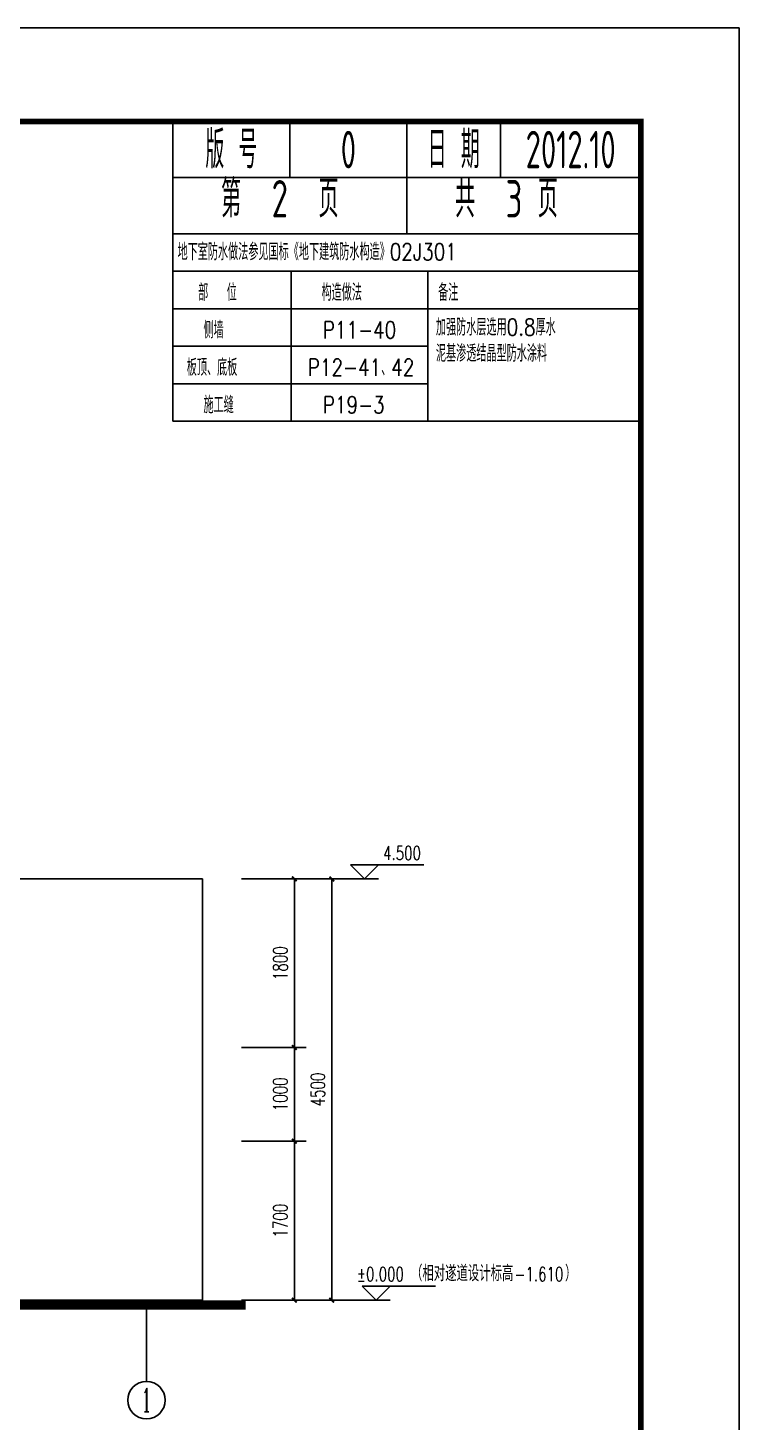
# Model space of a CAD drawing. Header units: millimetres. Extents: x -29538 to 115583, y -232866 to 15404.
# Drawn here: x 107983 to 115583, y -181673 to -166779 of the extents above; entities that cross this region are included whole.
import ezdxf
from ezdxf.enums import TextEntityAlignment as Align

# ---------------------------------------------------------------- set-up
doc = ezdxf.new("R2010")
doc.units = ezdxf.units.MM
doc.header["$LTSCALE"] = 10
doc.header["$MEASUREMENT"] = 0
for name, color, linetype in [('AXIS', 3, 'Continuous'), ('AXIS_TEXT', 7, 'Continuous'), ('DIM_ELEV', 3, 'Continuous'), ('HIDE_B', 7, 'Continuous'), ('PUB_DIM', 3, 'Continuous'), ('PUB_TEXT', 7, 'Continuous'), ('WALL', 9, 'Continuous'), ('图框', 7, 'Continuous'), ('文字', 7, 'Continuous'), ('标注', 4, 'Continuous'), ('栏目', 3, 'Continuous'), ('次轮廓线', 7, 'Continuous'), ('页码', 3, 'Continuous')]:
    doc.layers.add(name, color=color, linetype=linetype)
doc.styles.add('_TCH_AXIS', font='COMPLEX', dxfattribs={"bigfont": 'GBCBIG'})
doc.styles.add('_TCH_DIM', font='SIMPLEX', dxfattribs={"bigfont": 'GBCBIG'})
doc.styles.add('COMPLEX', font='COMPLEX')
doc.styles.add('DIM_FONT', font='SIMPLEX', dxfattribs={"width": 0.7, "bigfont": 'GBCBIG'})
doc.styles.add('HZTXT', font='SIMPLEX.shx', dxfattribs={"width": 0.8, "bigfont": 'gbhzfs.shx'})
doc.styles.get("Standard").update_dxf_attribs({"font": 'gbenor.shx', "width": 0.75, "bigfont": 'gbcbig.shx'})
doc.dimstyles.new('DIMN50', dxfattribs={"dimscale": 0.5, "dimtxt": 300, "dimasz": 100, "dimexe": 250, "dimexo": 300, "dimgap": 150, "dimtad": 1, "dimdec": 0, "dimzin": 0, "dimdsep": 46, "dimtxsty": 'DIM_FONT', "dimblk": 'ARCHTICK', "dimcen": 0.09, "dimclrt": 7, "dimazin": 2, "dimtfac": 1, "dimtdec": 0, "dimtix": 1, "dimtmove": 2, "dimatfit": 3, "dimldrblk": 'ARCHTICK', "dimfxl": 0, "dimtolj": 1, "dimtzin": 0, "dimarcsym": 0})
doc.dimstyles.get("Standard").update_dxf_attribs({"dimscale": 100, "dimtxt": 3, "dimasz": 2, "dimexe": 1, "dimexo": 1, "dimgap": 0.5, "dimtad": 1, "dimdec": 1, "dimlfac": 0.1, "dimdsep": 46, "dimtxsty": 'Standard', "dimcen": 0.5, "dimadec": 0, "dimazin": 0, "dimtfac": 1, "dimtdec": 1, "dimtofl": 0, "dimtmove": 2, "dimatfit": 3, "dimfxl": 0, "dimtolj": 1, "dimtzin": 0, "dimarcsym": 0})

# ---------------------------------------------------------------- blocks, each defined once
blk = doc.blocks.new('*D596')
at = {"layer": 'Defpoints', "color": 0, "linetype": 'ByBlock'}
for p in [(-9952697.28, 2544027.01), (-9952744.26, 2543782.4), (-9952734.17, 2543773.67), (-9952729.44, 2543774.39), (-9952737.98, 2543707.31)]:
    blk.add_point(p, dxfattribs=at)
at = {"layer": '标注', "linetype": 'ByBlock', "lineweight": -2}
blk.add_arc((-9952729.44, 2543774.39), 4.78, 175.765, 238.601, dxfattribs=at)
at = {"layer": '标注', "linetype": 'ByBlock'}
for points in [[(-9952734.53, 2543774.84), (-9952733.89, 2543774.65), (-9952733.65, 2543776.67)], [(-9952731.82, 2543770.63), (-9952732.04, 2543770), (-9952730.04, 2543769.65)]]:
    blk.add_solid(points, dxfattribs=at)
at = {"layer": '标注', "linetype": 'ByBlock', "insert": (-9952732, 2543773.08), "char_height": 3, "attachment_point": 5, "rotation": 297.183}
blk.add_mtext('\\A1;111.1°', dxfattribs=at)
blk = doc.blocks.new('_ArchTick')
at = {"color": 0, "linetype": 'ByBlock', "const_width": 0.4}
blk.add_lwpolyline([(-0.5, -0.5), (0.5, 0.5)], dxfattribs=at)
blk = doc.blocks.new('*D615')
at = {"layer": 'Defpoints', "color": 0}
for p in [(339689, -48277), (340403, -48277), (339689, -52777)]:
    blk.add_point(p, dxfattribs=at)
at = {"layer": 'PUB_DIM', "color": 0, "lineweight": -2}
for p, q in [((339839, -48277), (340528, -48277)), ((340403, -52777), (340403, -48277)), ((339839, -52777), (340528, -52777))]:
    blk.add_line(p, q, dxfattribs=at)
at = {"layer": 'PUB_DIM', "color": 0, "lineweight": -2, "xscale": 50, "yscale": 50, "zscale": 50}
for p, rotation in [((340403, -48277), 90), ((340403, -52777), 270)]:
    blk.add_blockref('_ArchTick', p, dxfattribs=dict(at, rotation=rotation))
at = {"layer": 'PUB_DIM', "color": 7, "insert": (340253, -50527), "char_height": 150, "attachment_point": 5, "rotation": 90, "style": 'DIM_FONT'}
blk.add_mtext('\\A1;4500', dxfattribs=at)
blk = doc.blocks.new('*D616')
at = {"layer": 'Defpoints', "color": 0}
for p in [(339289, -48277), (340003, -48277), (339289, -50078)]:
    blk.add_point(p, dxfattribs=at)
at = {"layer": 'PUB_DIM', "color": 0, "lineweight": -2}
for p, q in [((339439, -48277), (340128, -48277)), ((340003, -50078), (340003, -48277)), ((339439, -50078), (340128, -50078))]:
    blk.add_line(p, q, dxfattribs=at)
at = {"layer": 'PUB_DIM', "color": 0, "lineweight": -2, "xscale": 50, "yscale": 50, "zscale": 50}
for p, rotation in [((340003, -48277), 90), ((340003, -50078), 270)]:
    blk.add_blockref('_ArchTick', p, dxfattribs=dict(at, rotation=rotation))
at = {"layer": 'PUB_DIM', "color": 7, "insert": (339853, -49178), "char_height": 150, "attachment_point": 5, "rotation": 90, "style": 'DIM_FONT'}
blk.add_mtext('\\A1;1800', dxfattribs=at)
blk = doc.blocks.new('*D617')
at = {"layer": 'Defpoints', "color": 0}
for p in [(339289, -50078), (340003, -50078), (339289, -51078)]:
    blk.add_point(p, dxfattribs=at)
at = {"layer": 'PUB_DIM', "color": 0, "lineweight": -2}
for p, q in [((339439, -50078), (340128, -50078)), ((340003, -51078), (340003, -50078)), ((339439, -51078), (340128, -51078))]:
    blk.add_line(p, q, dxfattribs=at)
at = {"layer": 'PUB_DIM', "color": 0, "lineweight": -2, "xscale": 50, "yscale": 50, "zscale": 50}
for p, rotation in [((340003, -50078), 90), ((340003, -51078), 270)]:
    blk.add_blockref('_ArchTick', p, dxfattribs=dict(at, rotation=rotation))
at = {"layer": 'PUB_DIM', "color": 7, "insert": (339853, -50578), "char_height": 150, "attachment_point": 5, "rotation": 90, "style": 'DIM_FONT'}
blk.add_mtext('\\A1;1000', dxfattribs=at)
blk = doc.blocks.new('*D618')
at = {"layer": 'Defpoints', "color": 0}
for p in [(339289, -51078), (340003, -51078), (339289, -52777)]:
    blk.add_point(p, dxfattribs=at)
at = {"layer": 'PUB_DIM', "color": 0, "lineweight": -2}
for p, q in [((339439, -51078), (340128, -51078)), ((340003, -52777), (340003, -51078)), ((339439, -52777), (340128, -52777))]:
    blk.add_line(p, q, dxfattribs=at)
at = {"layer": 'PUB_DIM', "color": 0, "lineweight": -2, "xscale": 50, "yscale": 50, "zscale": 50}
for p, rotation in [((340003, -51078), 90), ((340003, -52777), 270)]:
    blk.add_blockref('_ArchTick', p, dxfattribs=dict(at, rotation=rotation))
at = {"layer": 'PUB_DIM', "color": 7, "insert": (339853, -51928), "char_height": 150, "attachment_point": 5, "rotation": 90, "style": 'DIM_FONT'}
blk.add_mtext('\\A1;1700', dxfattribs=at)
blk = doc.blocks.new('_AXISO')
blk.add_circle((0, 0), 0.5)
at = {"layer": 'AXIS_TEXT', "style": 'COMPLEX', "width": 1.041667}
blk.add_attdef('A', text='', height=0.56, dxfattribs=at).set_placement((-0.25, -0.28), (0.25, -0.28), align=Align.FIT)
blk = doc.blocks.new('ac')
at = {"layer": '标注', "linetype": 'ByBlock'}
dim = blk.add_angular_dim_2l(base=(-9952734.17, 2543773.67), line1=((-9952737.98, 2543707.31), (-9952697.28, 2544027.01)), line2=((-9952744.26, 2543782.4), (-9952729.44, 2543774.39)), dimstyle='Standard', override={"dimdec": 1, "dimazin": 2}, dxfattribs=at)
dim.commit()
dim.dimension.update_dxf_attribs({"geometry": '*D596', "text_midpoint": (-9952732, 2543773.08)})
blk = doc.blocks.new('zx')
at = {"layer": '标注', "linetype": 'ByBlock', "xscale": 29.99999999999998, "yscale": 29.99999999999998, "zscale": 29.99999999999998, "rotation": 267.2929497497675}
blk.add_blockref('ac', (-90141045, -294670499), dxfattribs=at)
blk = doc.blocks.new('A$C116761DF')
blk.add_line((36000, 57200), (36000, 55198.8))
blk.add_lwpolyline([(36317.4, 50308.6), (25117.4, 50308.6), (25117.4, 45808.6), (36317.4, 45808.6)], close=True)
at = {"const_width": 100}
blk.add_lwpolyline([(36777.7, 45758.6), (24819.2, 45758.6)], dxfattribs=at)
at = {"layer": 'AXIS'}
blk.add_line((35717.4, 45808.6), (35717.4, 44940.9), dxfattribs=at)
at = {"layer": 'DIM_ELEV'}
for p, q in [((38048.1, 50308.6), (37898.1, 50458.6)), ((37898.1, 50458.6), (38680.6, 50458.6)), ((38048.1, 50308.6), (38198.1, 50458.6)), ((37698.1, 50308.6), (38198.1, 50308.6)), ((38173.1, 45808.6), (38023.1, 45958.6)), ((38023.1, 45958.6), (38805.6, 45958.6)), ((38173.1, 45808.6), (38323.1, 45958.6)), ((37823.1, 45808.6), (38323.1, 45808.6))]:
    blk.add_line(p, q, dxfattribs=at)
at = {"layer": 'HIDE_B', "flags": 128}
blk.add_lwpolyline([(3000, 31700), (3000, 31700), (3000, 31700), (3000, 58400), (3000, 58400), (3000, 58400), (41000, 58400), (41000, 58400), (41000, 58400), (41000, 58400), (41000, 58400), (41000, 58400), (41000, 31700), (41000, 31700), (3000, 31700)], close=True, dxfattribs=at)
at = {"layer": 'PUB_TEXT'}
for p, q in [((41000, 56799.8), (36000, 56799.8)), ((37262.8, 56799.8), (37262.8, 55198.8)), ((38723.8, 56799.8), (38723.8, 55198.8)), ((41000, 56399.5), (36000, 56399.5)), ((41000, 56399.5), (36000, 56399.5)), ((41000, 56399.5), (36000, 56399.5)), ((38723.8, 55999.3), (36000, 55999.3)), ((38723.8, 55599), (36000, 55599)), ((41000, 55198.8), (36000, 55198.8)), ((41000, 55198.8), (36000, 55198.8))]:
    blk.add_line(p, q, dxfattribs=at)
at = {"layer": 'WALL', "color": 0}
blk.add_line((0, 59400), (42050, 59400), dxfattribs=at)
at = {"layer": '图框', "linetype": 'Continuous'}
for points in [[(42000, 59400), (0, 59400)], [(42050, 29700), (42050, 59400)]]:
    blk.add_lwpolyline(points, dxfattribs=at)
at = {"layer": '图框', "linetype": 'Continuous', "const_width": 60}
blk.add_lwpolyline([(41000, 58400), (3000, 58400), (3000, 30700), (41000, 30700), (41000, 58400)], dxfattribs=at)
at = {"layer": '文字'}
for p, q in [((37250, 57800), (37250, 58400)), ((38500, 57800), (38500, 58400))]:
    blk.add_line(p, q, dxfattribs=at)
at = {"layer": '次轮廓线'}
blk.add_line((39500, 57800), (39500, 58400), dxfattribs=at)
at = {"layer": '页码'}
for p, q in [((36000, 57200), (36000, 58400)), ((36000, 57800), (41000, 57800)), ((36000, 57800), (41000, 57800)), ((38500, 57200), (38500, 57800)), ((36000, 57200), (41000, 57200))]:
    blk.add_line(p, q, dxfattribs=at)
blk.add_blockref('zx', (-160018.7, 81376.9))
at = {"layer": 'AXIS'}
ref = blk.add_blockref('_AXISO', (35717.4, 44740.9), dxfattribs=dict(at, xscale=400, yscale=400, zscale=400))
ref.add_attrib('A', '1', dxfattribs={"layer": 'AXIS_TEXT', "height": 249.8, "style": '_TCH_AXIS'}).set_placement((35663.8, 44615.9), (35770.9, 44615.9), align=Align.FIT)
at = {"layer": 'PUB_TEXT'}
for s, height, style, width, p in [('地下室防水做法参见国标《地下建筑防水构造》02J301', 180, 'HZTXT', 0.8, (36049.5, 56918)), ('部  位', 180, 'HZTXT', 0.8, (36269.4, 56483.8)), ('构造做法', 180, 'HZTXT', 0.8, (37587.8, 56483.8)), ('备注', 180, 'HZTXT', 0.8, (38833.8, 56483.8)), ('加强防水层选用0.8厚水', 180, 'HZTXT', 0.8, (38810.2, 56113.4)), ('侧墙', 180, 'HZTXT', 0.8, (36326.3, 56083.6)), ('P11-40', 180, 'HZTXT', 0.8, (37601.9, 56083.6)), ('泥基渗透结晶型防水涂料', 180, 'HZTXT', 0.8, (38810.2, 55833.7)), ('板顶、底板', 180, 'HZTXT', 0.8, (36147.9, 55683.3)), ('P12-41、42', 180, 'HZTXT', 0.8, (37441.1, 55683.3)), ('施工缝', 180, 'HZTXT', 0.8, (36326.3, 55283.1)), ('P19-3', 180, 'HZTXT', 0.8, (37601.9, 55283.1)), ('4.500', 148.75, '_TCH_DIM', 0.705882, (38245.6, 50511.1)), ('%%P0.000', 148.75, '_TCH_DIM', 0.705882, (37964.3, 46011.1)), ('-1.610', 148.75, '_TCH_DIM', 0.705882, (39650.2, 46011.1))]:
    blk.add_text(s, height=height, dxfattribs=dict(at, style=style, width=width)).set_placement(p)
at = {"layer": 'PUB_TEXT', "style": '_TCH_DIM'}
for s, height, p in [('（相对遂道设计标高', 168.79, (38544.3, 46011.1)), ('）', 168.8, (40190.2, 46011.1))]:
    blk.add_text(s, height=height, dxfattribs=at).set_placement(p)
at = {"layer": '图框', "width": 0.7}
for tag, p in [('泵房平面图、立面图、1-1剖面图', (20087.2, 31200)), ('泵房2-2剖面图、门窗表', (20087.2, 1500))]:
    blk.add_attdef(tag, text='', height=500, dxfattribs=at).set_placement(p, align=Align.MIDDLE_CENTER)
at = {"layer": '文字', "width": 0.7}
for s, p in [('版 号', (36625, 58100)), ('0', (37875, 58100)), ('日 期', (39000, 58100)), ('2012.10', (40250, 58100))]:
    blk.add_text(s, height=400, dxfattribs=at).set_placement(p, align=Align.MIDDLE_CENTER)
at = {"layer": '栏目', "char_height": 500, "width": 2859.111, "attachment_point": 1}
for s, insert in [('{\\H0.8x;第  2  页}', (36513.7, 57774.5)), ('{\\H0.8x;共  3 页}', (39013.7, 57774.5))]:
    blk.add_mtext(s, dxfattribs=dict(at, insert=insert))
at = {"layer": 'PUB_DIM'}
for p1, p2, picture, middle in [((36583.7, 48508.2), (36583.7, 50308.6), '*D616', (37148.1, 49408.4)), ((36983.7, 45808.6), (36983.7, 50308.6), '*D615', (37548.1, 48058.6)), ((36583.7, 47508.2), (36583.7, 48508.2), '*D617', (37148.1, 48008.2)), ((36583.7, 45808.6), (36583.7, 47508.2), '*D618', (37148.1, 46658.4))]:
    dim = blk.add_aligned_dim(p1=p1, p2=p2, distance=-714.3, dimstyle='DIMN50', dxfattribs=at)
    dim.commit()
    dim.dimension.update_dxf_attribs({"geometry": picture, "text_midpoint": middle, "insert": (-302705.3, 98586.1)})

msp = doc.modelspace()

# ---------------------------------------------------------------- block references
at = {"layer": '标注'}
msp.add_blockref('A$C116761DF', (73532.6, -226179.33), dxfattribs=at)

doc.saveas('drawing.dxf')
